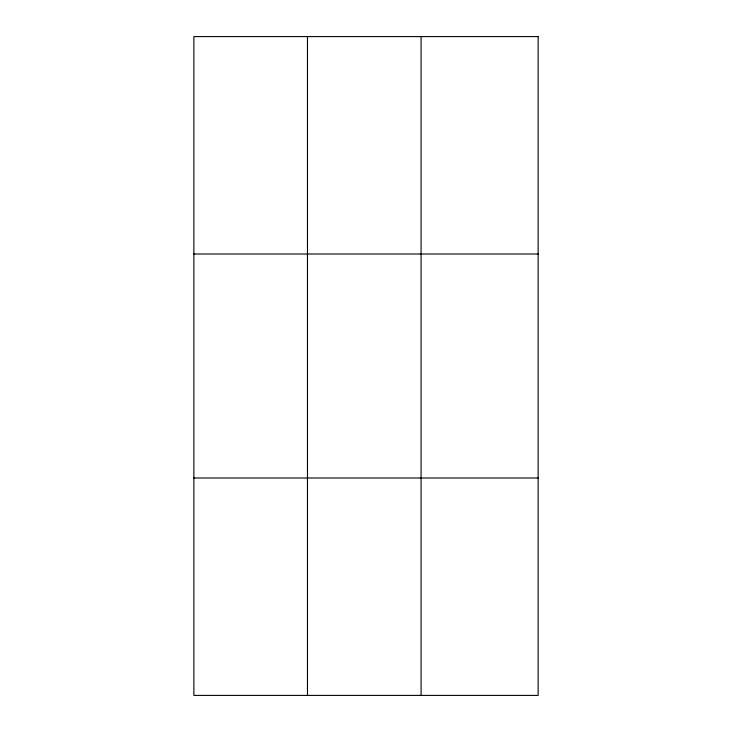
<?xml version="1.0" encoding="UTF-8"?>
<svg xmlns="http://www.w3.org/2000/svg" width="732" height="732" viewBox="0 0 732 732"><rect width="100%" height="100%" fill="white"/><g stroke="black" fill="none" stroke-linecap="round" stroke-linejoin="round"><path stroke-width="1.1" d="M307.477 695.4L307.477 36.6M421.083 695.4L421.083 36.6M193.861 254.004L538.139 254.004M193.861 477.996L538.139 477.996M538.139 36.6L538.139 695.4L193.861 695.4L193.861 36.6L538.139 36.6"/></g></svg>
